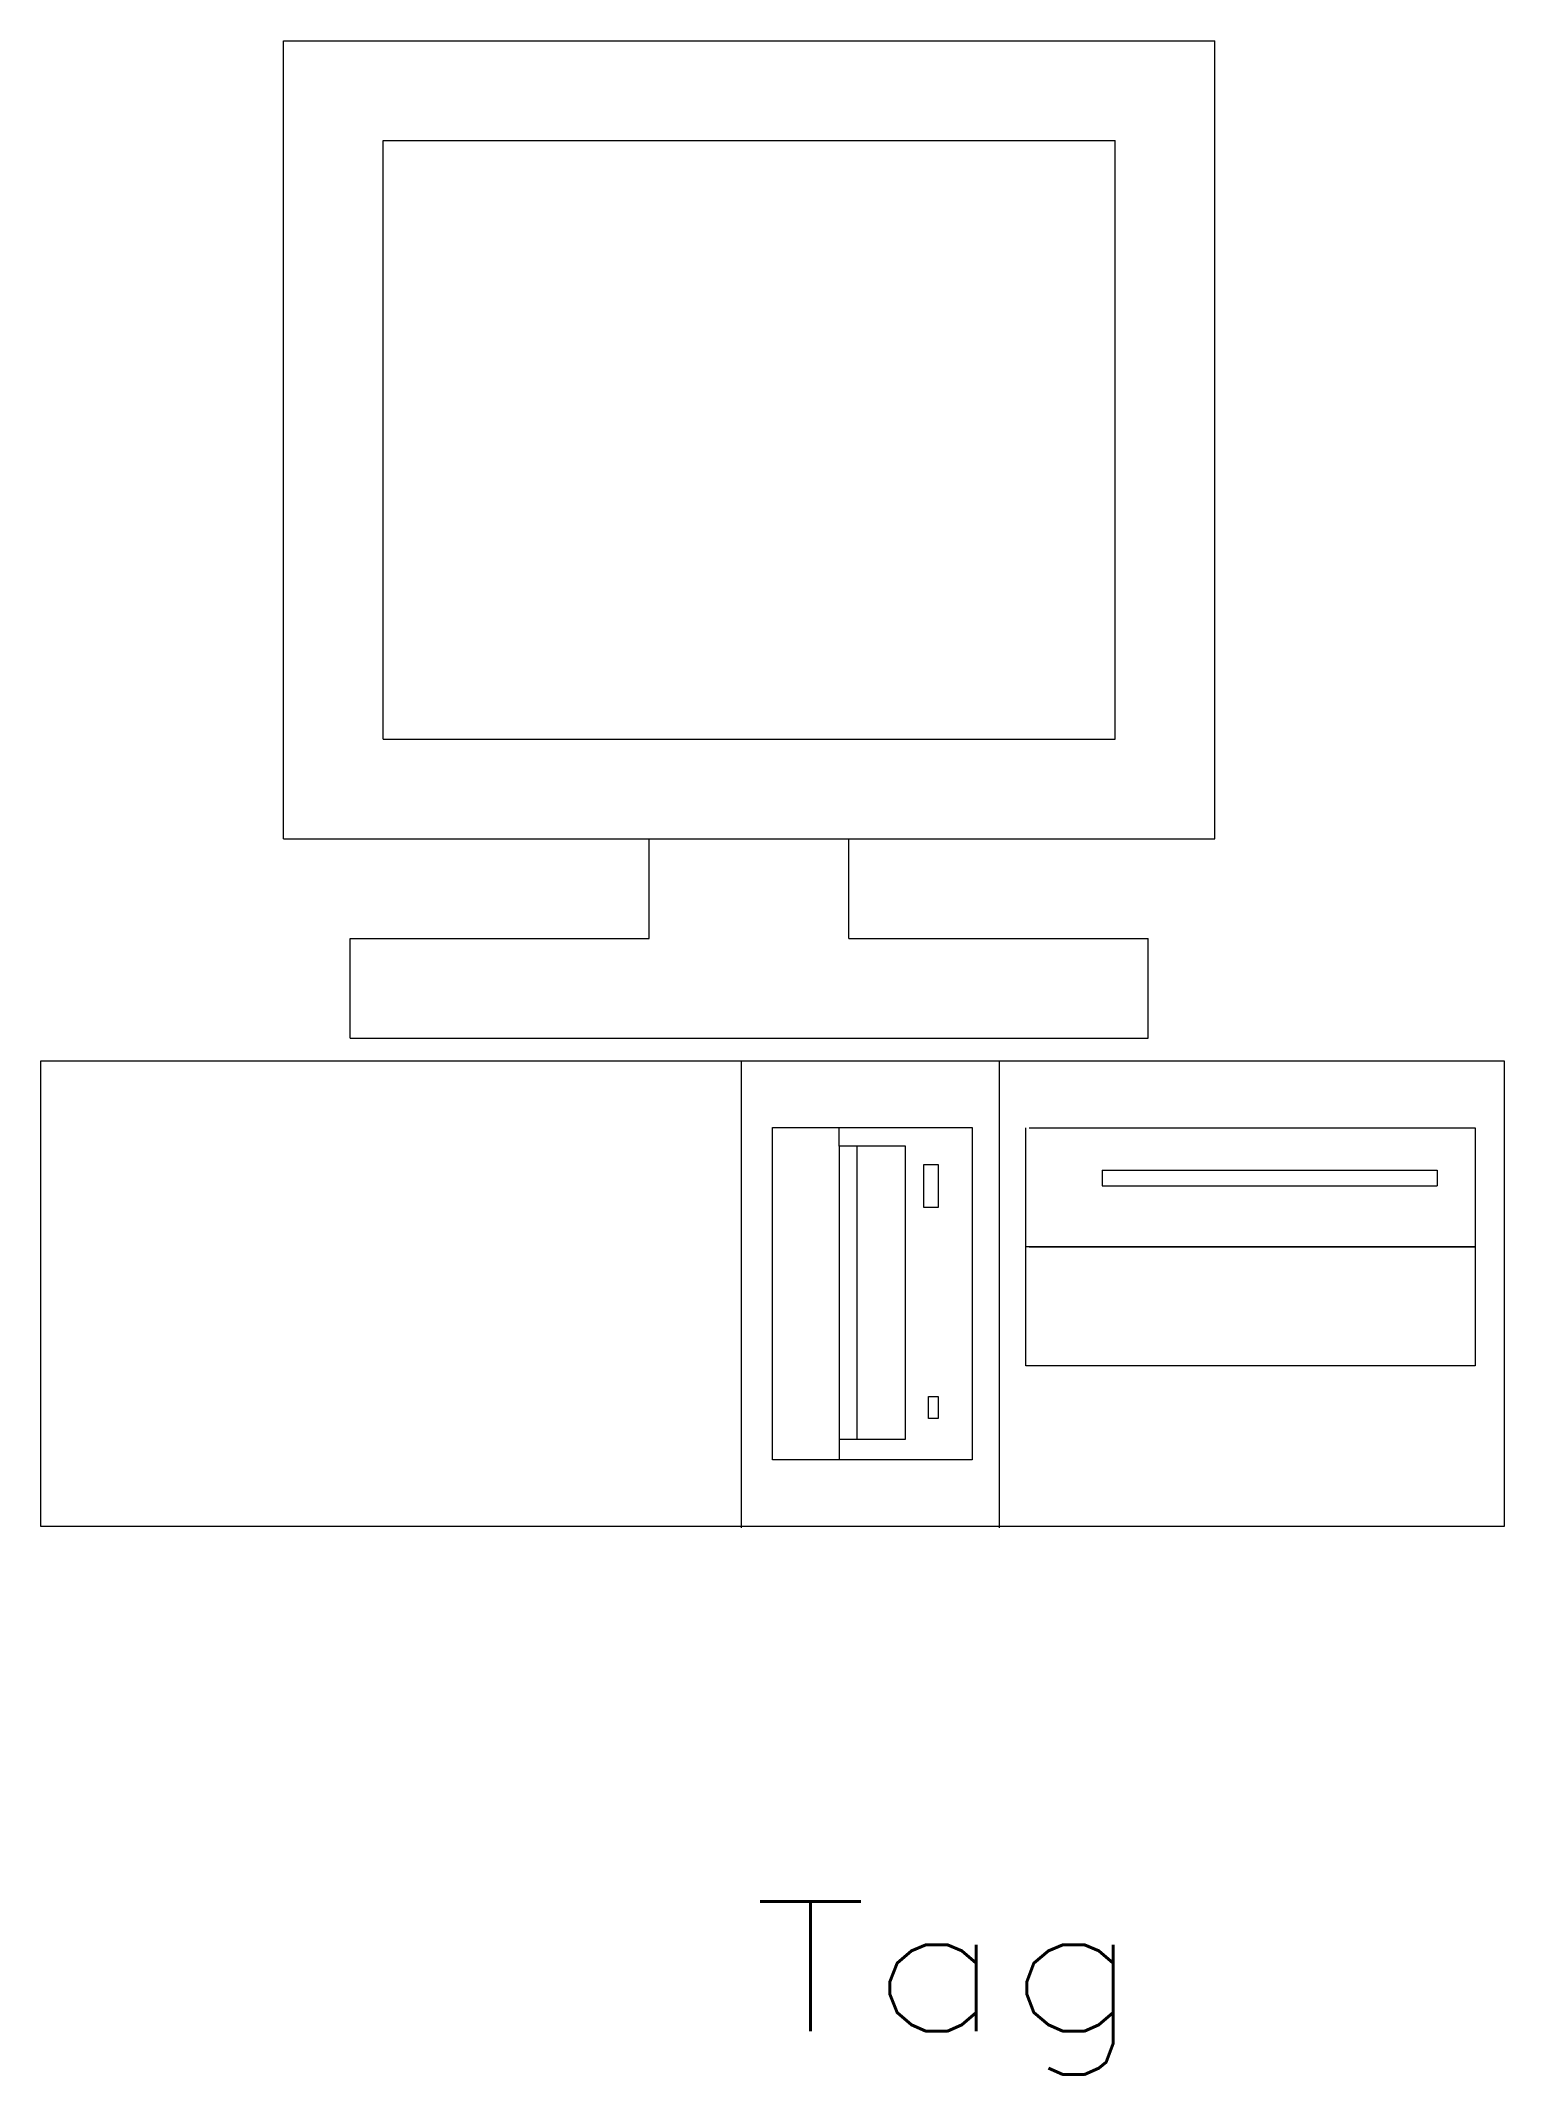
# Model space of a CAD drawing. Header units: inches. Extents: x -6.9 to 7.4, y -10.1 to 9.8.
import ezdxf
from ezdxf.enums import TextEntityAlignment as Align

# ---------------------------------------------------------------- set-up
doc = ezdxf.new("R2010")
doc.units = ezdxf.units.IN
doc.header["$MEASUREMENT"] = 0
doc.layers.get('0').update_dxf_attribs({"lineweight": 0})
doc.styles.add('_TCW_TXTSTY_1', font='TXT.SHX')

msp = doc.modelspace()

# ---------------------------------------------------------------- linework, layer by layer
for p, q in [((-4.56, 1.953), (-4.56, 9.769)), ((-4.56, 9.769), (4.558, 9.769)), ((4.558, 1.953), (4.558, 9.769)), ((-3.583, 2.93), (-3.583, 8.792)), ((-3.583, 8.792), (3.582, 8.792)), ((3.582, 2.93), (3.582, 8.792)), ((-3.583, 2.93), (3.582, 2.93)), ((-4.56, 1.953), (4.558, 1.953)), ((-0.978, 0.976), (-0.978, 1.953)), ((0.976, 0.976), (0.976, 1.953)), ((-3.908, 0.976), (-0.978, 0.976)), ((-3.908, 0), (-3.908, 0.976)), ((0.976, 0.976), (3.907, 0.976)), ((3.907, 0), (3.907, 0.976)), ((-3.908, 0), (3.907, 0)), ((-6.936, -0.22), (7.392, -0.22)), ((-6.936, -4.78), (-6.936, -0.22)), ((-0.074, -4.792), (-0.074, -0.232)), ((2.448, -0.232), (2.448, -4.792)), ((7.392, -0.22), (7.392, -4.78)), ((0.228, -0.872), (2.182, -0.872)), ((0.228, -4.128), (0.228, -0.872)), ((0.879, -1.056), (0.879, -0.872)), ((2.182, -0.872), (2.182, -4.128)), ((2.709, -2.043), (2.709, -0.878)), ((2.739, -0.878), (7.108, -0.878)), ((7.108, -0.878), (7.108, -2.043)), ((0.879, -1.056), (0.879, -3.924)), ((1.53, -1.056), (0.879, -1.056)), ((1.058, -3.924), (1.058, -1.056)), ((1.53, -3.924), (1.53, -1.056)), ((1.709, -1.235), (1.85, -1.235)), ((1.709, -1.658), (1.709, -1.235)), ((1.85, -1.235), (1.85, -1.658)), ((3.456, -1.292), (6.736, -1.292)), ((3.456, -1.292), (3.456, -1.444)), ((6.736, -1.292), (6.736, -1.444)), ((3.456, -1.444), (6.736, -1.444)), ((1.85, -1.658), (1.709, -1.658)), ((2.709, -3.207), (2.709, -2.043)), ((7.108, -2.043), (2.709, -2.043)), ((2.739, -2.043), (7.108, -2.043)), ((7.108, -2.043), (7.108, -3.207)), ((7.108, -3.207), (2.709, -3.207)), ((1.756, -3.508), (1.85, -3.508)), ((1.756, -3.722), (1.756, -3.508)), ((1.85, -3.508), (1.85, -3.722)), ((1.85, -3.722), (1.756, -3.722)), ((0.879, -3.924), (0.879, -4.128)), ((0.879, -3.924), (1.53, -3.924)), ((2.182, -4.128), (0.228, -4.128)), ((7.392, -4.78), (-6.936, -4.78))]:
    msp.add_line(p, q)

# ---------------------------------------------------------------- texts
at = {"color": 7, "linetype": 'Continuous', "style": '_TCW_TXTSTY_1', "width": 1.166667}
msp.add_text('Tag', height=1.27, dxfattribs=at).set_placement((0.036, -9.722), (3.846, -9.722), align=Align.FIT)

doc.saveas('drawing.dxf')
